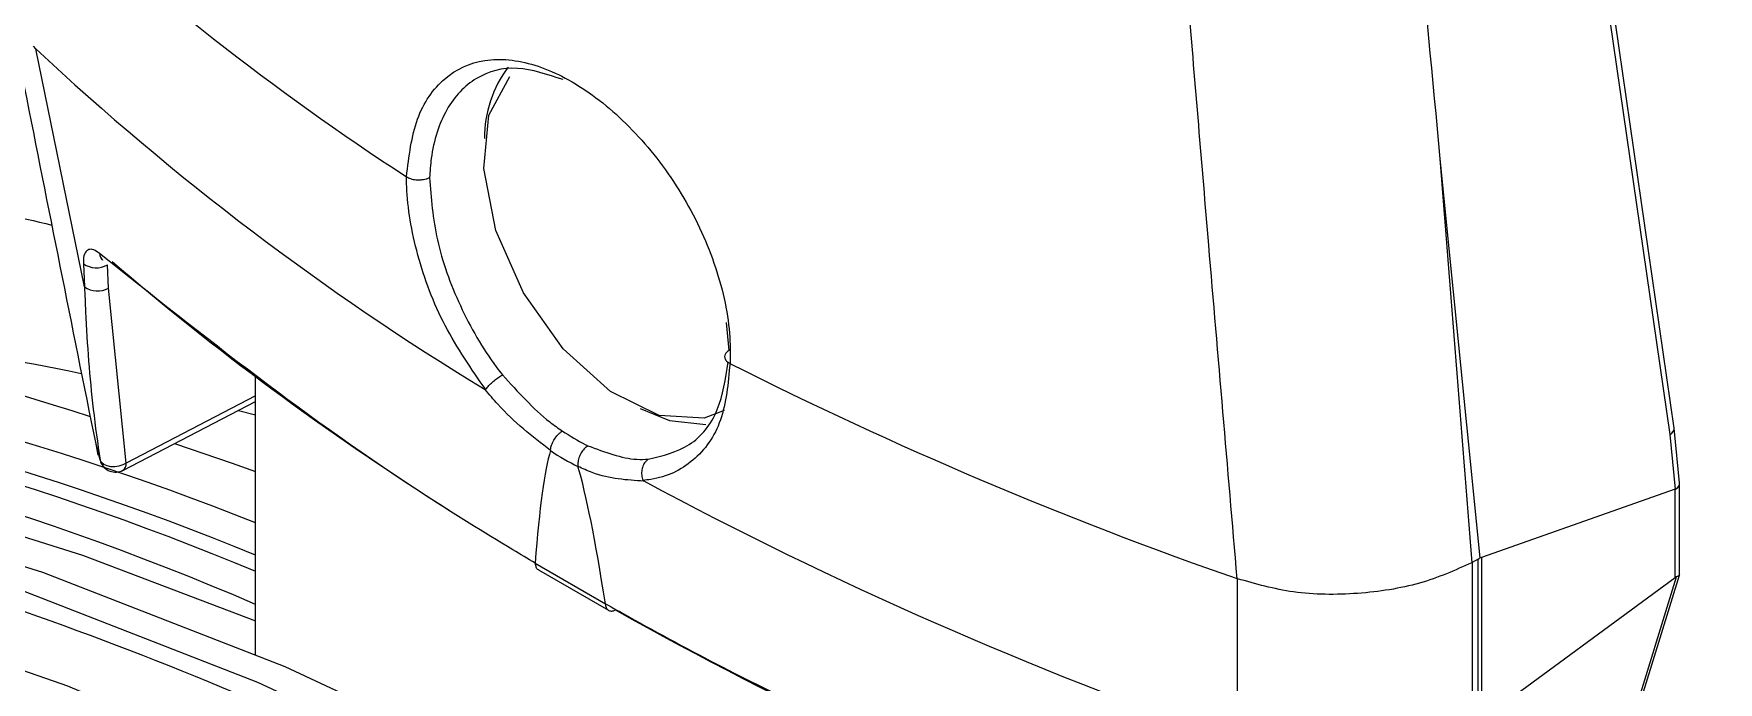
# Model space of a CAD drawing. Extents: x 16.7 to 113.1, y 4.5 to 84.5.
# Drawn here: x 26.284 to 27.339, y 14.026 to 14.433 of the extents above; entities that cross this region are included whole.
import ezdxf

# ---------------------------------------------------------------- set-up
doc = ezdxf.new("R2010")
doc.units = 0
doc.header["$MEASUREMENT"] = 0
doc.layers.add('OBJECT', color=7, linetype='CONTINUOUS')

msp = doc.modelspace()

# ---------------------------------------------------------------- linework, layer by layer
at = {"layer": 'OBJECT'}
for p, q in [((27.3091, 14.1814), (27.2592, 14.5262)), ((27.3116, 14.1855), (27.2617, 14.5305)), ((26.285, 14.4231), (26.2836, 14.4249)), ((26.3155, 14.274), (26.285, 14.4231)), ((27.1649, 14.3542), (27.1899, 14.1041)), ((26.5172, 14.343), (26.5172, 14.343)), ((26.3148, 14.2884), (26.3155, 14.274)), ((26.3306, 14.2732), (26.3299, 14.2877)), ((26.3416, 14.1636), (26.3306, 14.2732)), ((26.7194, 14.2341), (26.7177, 14.2516)), ((26.72, 14.226), (26.72, 14.226)), ((26.4227, 14.0436), (26.4227, 14.2176)), ((26.3395, 14.159), (26.4227, 14.2022)), ((26.4227, 14.2057), (26.3416, 14.1636)), ((26.4119, 14.1966), (26.4227, 14.1937)), ((27.3125, 14.1471), (27.3091, 14.1814)), ((27.3151, 14.1512), (27.3116, 14.1854)), ((26.3252, 14.1655), (26.3227, 14.1753)), ((26.6075, 14.1714), (26.6075, 14.1714)), ((26.3252, 14.1655), (26.3256, 14.1642)), ((26.6247, 14.1614), (26.6247, 14.1614)), ((27.3123, 14.1471), (27.191, 14.1044)), ((27.3123, 14.0918), (27.3123, 14.1471)), ((27.3151, 14.0935), (27.3151, 14.1509)), ((27.191, 14.1044), (27.191, 14.0028)), ((26.5979, 14.1008), (26.6419, 14.0754)), ((26.5979, 14.1008), (26.5979, 14.1008)), ((26.5999, 14.0967), (26.6439, 14.0713)), ((27.1888, 14.1034), (27.1851, 14.1013)), ((27.1851, 14.1013), (27.1851, 13.9992)), ((27.1888, 14.0013), (27.1888, 14.1034)), ((27.2452, 13.8674), (27.315, 14.0934)), ((27.038, 14.0911), (27.0378, 14.0911)), ((27.038, 13.9894), (27.038, 14.0911)), ((27.191, 14.0028), (27.3123, 14.0918)), ((27.245, 13.8715), (27.3132, 14.0923)), ((26.6419, 14.0754), (26.6419, 14.0754))]:
    msp.add_line(p, q, dxfattribs=at)
at = {"layer": 'OBJECT', "flags": 128}
for points in [[(26.7164, 14.1966), (26.7037, 14.1918), (26.6757, 14.1934), (26.6451, 14.2084), (26.6155, 14.2351), (26.5906, 14.2702), (26.5733, 14.3094), (26.5658, 14.3482), (26.5688, 14.3817), (26.5821, 14.4059)], [(25.4707, 14.1997), (25.6013, 14.2154), (25.7366, 14.2185), (25.8762, 14.2091), (26.0193, 14.1871), (26.1656, 14.1526), (26.3143, 14.1058), (26.4227, 14.0646)], [(27.8284, 12.9593), (27.7887, 13.0049), (27.6481, 13.1583), (27.5039, 13.3032), (27.3565, 13.4391), (27.2066, 13.5654), (27.0548, 13.6815), (26.9017, 13.787), (26.748, 13.8815), (26.5942, 13.9645), (26.4412, 14.0358), (26.2893, 14.0949), (26.1394, 14.1417), (25.992, 14.176), (25.8478, 14.1976), (25.7073, 14.2065), (25.5711, 14.2025), (25.4398, 14.1858)], [(27.8284, 12.9296), (27.7717, 12.9951), (27.6312, 13.1485), (27.4869, 13.2934), (27.3396, 13.4293), (27.1896, 13.5556), (27.0378, 13.6717), (26.8847, 13.7772), (26.731, 13.8717), (26.5773, 13.9547), (26.4242, 14.026), (26.2724, 14.0851), (26.1225, 14.1319), (25.9751, 14.1662), (25.8308, 14.1878), (25.6903, 14.1967), (25.5542, 14.1927), (25.4229, 14.176)], [(26.6637, 14.1978), (26.6821, 14.1903), (26.7048, 14.1877)], [(26.3718, 14.1758), (26.408, 14.1634), (26.4227, 14.1582)], [(25.307, 14.1222), (25.4364, 14.1475), (25.5711, 14.1596), (25.7107, 14.1586), (25.8545, 14.1445), (26.0018, 14.1172), (26.1522, 14.077), (26.3048, 14.024), (26.4591, 13.9584), (26.6144, 13.8805), (26.7701, 13.7907), (26.9254, 13.6893), (27.0797, 13.5767), (27.2323, 13.4535), (27.3826, 13.3201), (27.53, 13.1772), (27.6738, 13.0254), (27.8133, 12.8652), (27.8284, 12.8472)], [(26.3416, 14.1636), (26.3395, 14.1624), (26.3371, 14.1616), (26.3345, 14.1612), (26.332, 14.1613), (26.3296, 14.1618), (26.3276, 14.1627), (26.3261, 14.1639), (26.3252, 14.1655)]]:
    msp.add_lwpolyline(points, dxfattribs=at)
at = {"layer": 'OBJECT'}
for centre, radius, start, end in [((27.4241, 15.7382), 1.664, 226.7346, 236.9758), ((25.9802, 11.5958), 3.1586, 54.4029, 65.6025), ((27.4541, 15.6726), 1.7111, 226.9045, 238.7521), ((26.64, 14.3672), 0.0739, 142.9122, 180.1923), ((26.3305, 14.295), 0.00558, 181.4929, 228.8798), ((26.3229, 14.2999), 0.014, 234.5018, 299.6947), ((25.8093, 12.6266), 1.6469, 71.9645, 98.7588), ((26.3236, 14.2854), 0.014, 234.4988, 299.6953), ((25.7693, 12.4904), 1.7613, 68.2261, 97.9894), ((25.9745, 12.5837), 1.6706, 78.2944, 86.6561), ((25.7357, 12.4515), 1.7819, 67.3206, 97.5202), ((25.7463, 12.4621), 1.7774, 67.6319, 97.5431), ((25.7142, 12.4301), 1.791, 66.6969, 97.4742), ((27.8963, 16.5562), 2.6103, 243.2151, 250.798), ((26.3349, 14.1679), 0.01, 201.2354, 297.4651), ((26.337, 14.1629), 0.00465, 302.8181, 8.373), ((27.8753, 16.4022), 2.5543, 241.7407, 250.8077), ((25.5684, 12.1602), 1.9215, 63.8342, 89.7341)]:
    msp.add_arc(centre, radius, start, end, dxfattribs=at)
for centre, major_axis, ratio, start_param, end_param in [((28.9972, 11.4634), (-1.5893, 16.547), 0.094708, 1.386105, 1.401617), ((28.1986, 14.833), (2.2222, -0.1551), 0.524922, 3.753416, 3.909825), ((27.3017, 14.1842), (0.00993, 0.00122), 0.518445, 5.484707, 6.294575), ((27.4247, -2.5756), (-0.8109, 16.7566), 0.01214, 0.033306, 0.097268), ((26.6106, 14.2796), (-0.077, 0.1206), 0.545295, 2.24654, 2.417366), ((27.4247, -2.5756), (-0.8109, 16.7566), 0.01214, 6.170289, 6.234251), ((27.3051, 14.2176), (-0.0071, 0.0706), 0.099986, 3.165821, 3.192001), ((27.3051, 14.1505), (0.01, 0.0005), 0.541019, 5.523122, 6.310211), ((27.104, 14.9504), (-0.0807, 0.8484), 0.104683, 3.189403, 3.202494), ((27.104, 14.951), (-0.085, 0.847), 0.099986, 3.152732, 3.165821), ((27.1003, 14.9483), (-0.0807, 0.8484), 0.104683, 3.186063, 3.189403), ((27.3051, 14.0653), (0.0087, 0.027), 0.181828, 0.106226, 0.246827), ((28.1986, 14.833), (2.2222, -0.1551), 0.524922, 3.977578, 4.173815)]:
    msp.add_ellipse(centre, major_axis=major_axis, ratio=ratio, start_param=start_param, end_param=end_param, dxfattribs=at)
for points, knots in [([(27.1096, 14.9704), (27.11, 14.9654), (27.1121, 14.9405), (27.121, 14.8361), (27.1383, 14.6352), (27.1553, 14.4552), (27.1649, 14.3542)], [0, 0, 0, 0, 0.024148, 0.120739, 0.507103, 1, 1, 1, 1]), ([(26.2668, 14.4553), (26.271, 14.4341), (26.2897, 14.3383), (26.3089, 14.2429), (26.3239, 14.1686)], [0, 0, 0, 0, 0.22164, 1, 1, 1, 1]), ([(27.0378, 14.0911), (27.0319, 14.1608), (27.0216, 14.2807), (27.0116, 14.4006), (27.0074, 14.4508)], [0, 0, 0, 0, 0.581449, 1, 1, 1, 1]), ([(26.5172, 14.343), (26.5188, 14.3558), (26.522, 14.3812), (26.5399, 14.4065), (26.5654, 14.4184), (26.5973, 14.4153), (26.6319, 14.3977), (26.6655, 14.3675), (26.694, 14.3279), (26.7136, 14.2835), (26.7204, 14.2486), (26.7201, 14.2305), (26.72, 14.226)], [0, 0, 0, 0, 0.106547, 0.213092, 0.319763, 0.426916, 0.534499, 0.642267, 0.74996, 0.857311, 0.964156, 1, 1, 1, 1]), ([(26.6154, 14.4039), (26.6056, 14.4071), (26.5855, 14.4138), (26.5599, 14.4066), (26.5411, 14.3869), (26.5332, 14.3627), (26.532, 14.3465), (26.5317, 14.3425)], [0, 0, 0, 0, 0.221643, 0.455581, 0.689564, 0.923447, 1, 1, 1, 1]), ([(25.8725, 14.3483), (25.931, 14.3495), (26.0478, 14.3518), (26.1901, 14.3376), (26.2741, 14.3177), (26.2951, 14.3127)], [0, 0, 0, 0, 0.428824, 0.857649, 1, 1, 1, 1]), ([(26.5172, 14.343), (26.5181, 14.3426), (26.5197, 14.3417), (26.523, 14.341), (26.5264, 14.341), (26.5292, 14.3415), (26.5309, 14.3421), (26.5316, 14.3424), (26.5317, 14.3425)], [0, 0, 0, 0, 0.208439, 0.416878, 0.625338, 0.833869, 0.967125, 1, 1, 1, 1]), ([(26.5669, 14.2096), (26.5579, 14.2227), (26.5398, 14.2488), (26.5228, 14.2942), (26.5175, 14.3257), (26.5173, 14.341), (26.5172, 14.343)], [0, 0, 0, 0, 0.315107, 0.632944, 0.949791, 1, 1, 1, 1]), ([(26.5317, 14.3425), (26.5327, 14.3297), (26.5346, 14.304), (26.5498, 14.2617), (26.566, 14.2336), (26.5761, 14.2204), (26.5774, 14.2188)], [0, 0, 0, 0, 0.31781, 0.635605, 0.953792, 1, 1, 1, 1]), ([(26.3249, 14.2949), (26.3237, 14.2958), (26.3211, 14.2976), (26.318, 14.2977), (26.3157, 14.2956), (26.3147, 14.2922), (26.3148, 14.2894), (26.3148, 14.2884)], [0, 0, 0, 0, 0.2190626, 0.4380204, 0.6592172, 0.8799982, 1, 1, 1, 1]), ([(26.5979, 14.1008), (26.5932, 14.1036), (26.5701, 14.1174), (26.4707, 14.1789), (26.3901, 14.243), (26.3249, 14.2949)], [0, 0, 0, 0, 0.0456532, 0.2282935, 1, 1, 1, 1]), ([(26.3262, 14.2913), (26.3262, 14.2913), (26.3262, 14.2914), (26.3266, 14.291), (26.3268, 14.2908)], [0, 0, 0, 0, 0.629447, 1, 1, 1, 1]), ([(26.3155, 14.274), (26.3157, 14.2688), (26.3167, 14.2427), (26.3195, 14.2062), (26.3237, 14.176), (26.3252, 14.1655)], [0, 0, 0, 0, 0.139683, 0.698663, 1, 1, 1, 1]), ([(26.7194, 14.2341), (26.7193, 14.2341), (26.7187, 14.2337), (26.7175, 14.2328), (26.7166, 14.2312), (26.7166, 14.2293), (26.7177, 14.2274), (26.7192, 14.2265), (26.72, 14.226)], [0, 0, 0, 0, 0.032875, 0.166131, 0.374662, 0.583122, 0.791561, 1, 1, 1, 1]), ([(26.72, 14.226), (26.7188, 14.2135), (26.7165, 14.1886), (26.6981, 14.1633), (26.6789, 14.1541), (26.6671, 14.1529), (26.6655, 14.1527)], [0, 0, 0, 0, 0.315568, 0.631102, 0.947588, 1, 1, 1, 1]), ([(26.6688, 14.166), (26.6778, 14.1682), (26.6959, 14.1725), (26.7139, 14.1947), (26.7172, 14.2164), (26.7188, 14.2268)], [0, 0, 0, 0, 0.341116, 0.682227, 1, 1, 1, 1]), ([(26.5665, 14.2097), (26.5665, 14.2097), (26.5666, 14.2096), (26.5667, 14.2096), (26.5668, 14.2096), (26.5668, 14.2096), (26.5669, 14.2096)], [0, 0, 0, 0, 0.344886, 0.69197, 0.859659, 1, 1, 1, 1]), ([(26.6075, 14.1714), (26.5961, 14.1802), (26.5818, 14.1914), (26.5691, 14.2066), (26.5665, 14.2097)], [0, 0, 0, 0, 0.79181, 1, 1, 1, 1]), ([(26.5669, 14.2096), (26.5673, 14.2103), (26.5682, 14.2115), (26.5705, 14.2137), (26.573, 14.2159), (26.5752, 14.2175), (26.5767, 14.2184), (26.5772, 14.2187), (26.5774, 14.2188)], [0, 0, 0, 0, 0.214954, 0.429908, 0.644864, 0.859841, 0.951441, 1, 1, 1, 1]), ([(26.5774, 14.2188), (26.5871, 14.2081), (26.5992, 14.1947), (26.6123, 14.1855), (26.615, 14.1836)], [0, 0, 0, 0, 0.796377, 1, 1, 1, 1]), ([(27.8284, 12.9131), (27.7575, 12.9945), (27.607, 13.1676), (27.3623, 13.4019), (27.1009, 13.6182), (26.8346, 13.8025), (26.567, 13.9535), (26.3016, 14.0677), (26.0414, 14.1453), (25.7994, 14.1827), (25.5766, 14.1866), (25.444, 14.1635), (25.3777, 14.152)], [0, 0, 0, 0, 0.091855, 0.195255, 0.298654, 0.402383, 0.505783, 0.609182, 0.712911, 0.816311, 0.908155, 1, 1, 1, 1]), ([(26.6075, 14.1714), (26.6076, 14.1723), (26.6078, 14.1741), (26.6091, 14.1771), (26.6109, 14.18), (26.6126, 14.1818), (26.614, 14.183), (26.6146, 14.1834), (26.615, 14.1836)], [0, 0, 0, 0, 0.20994, 0.419876, 0.629821, 0.839759, 0.898245, 1, 1, 1, 1]), ([(26.615, 14.1836), (26.6198, 14.1806), (26.6251, 14.1773), (26.6304, 14.1747), (26.631, 14.1744)], [0, 0, 0, 0, 0.886118, 1, 1, 1, 1]), ([(26.631, 14.1744), (26.6306, 14.1741), (26.63, 14.1737), (26.6287, 14.1726), (26.6271, 14.1707), (26.6255, 14.1676), (26.6246, 14.1644), (26.6247, 14.1624), (26.6247, 14.1614)], [0, 0, 0, 0, 0.101755, 0.160241, 0.370179, 0.580124, 0.79006, 1, 1, 1, 1]), ([(26.631, 14.1744), (26.6415, 14.1704), (26.6547, 14.1655), (26.6664, 14.1659), (26.6688, 14.166)], [0, 0, 0, 0, 0.796377, 1, 1, 1, 1]), ([(26.6659, 14.1523), (26.6554, 14.1529), (26.642, 14.1536), (26.6277, 14.1601), (26.6247, 14.1614)], [0, 0, 0, 0, 0.791837, 1, 1, 1, 1]), ([(26.6688, 14.166), (26.6687, 14.1659), (26.6682, 14.1655), (26.667, 14.1645), (26.6656, 14.1625), (26.6646, 14.1593), (26.6645, 14.1559), (26.6651, 14.1538), (26.6655, 14.1527)], [0, 0, 0, 0, 0.048559, 0.140159, 0.355136, 0.570092, 0.785046, 1, 1, 1, 1]), ([(26.6655, 14.1527), (26.6655, 14.1527), (26.6655, 14.1526), (26.6656, 14.1525), (26.6658, 14.1524), (26.6658, 14.1523), (26.6659, 14.1523)], [0, 0, 0, 0, 0.159853, 0.363916, 0.750553, 1, 1, 1, 1]), ([(26.5979, 14.1008), (26.598, 14.1), (26.5983, 14.0984), (26.5991, 14.097), (26.5999, 14.0968), (26.6, 14.0968)], [0, 0, 0, 0, 0.461523, 0.923057, 1, 1, 1, 1]), ([(27.1848, 14.1011), (27.1744, 14.0964), (27.1534, 14.087), (27.1135, 14.0808), (27.0731, 14.0811), (27.0494, 14.0878), (27.038, 14.0911)], [0, 0, 0, 0, 0.253584, 0.507165, 0.760848, 1, 1, 1, 1]), ([(27.315, 14.0935), (27.315, 14.0935), (27.3152, 14.0933), (27.3145, 14.0926), (27.3136, 14.0924), (27.3132, 14.0923)], [0, 0, 0, 0, 0.116965, 0.672334, 1, 1, 1, 1]), ([(26.6419, 14.0754), (26.6467, 14.0728), (26.6706, 14.0593), (26.7778, 14.0016), (26.8918, 13.9534), (26.984, 13.9144)], [0, 0, 0, 0, 0.0456532, 0.2282935, 1, 1, 1, 1]), ([(26.6419, 14.0754), (26.642, 14.0746), (26.6422, 14.0729), (26.6435, 14.0713), (26.6454, 14.0707), (26.647, 14.0709), (26.648, 14.0714), (26.6483, 14.0715)], [0, 0, 0, 0, 0.2359137, 0.4718336, 0.7077527, 0.9254093, 1, 1, 1, 1])]:
    msp.add_open_spline(points, degree=3, knots=knots, dxfattribs=at)

doc.saveas('drawing.dxf')
